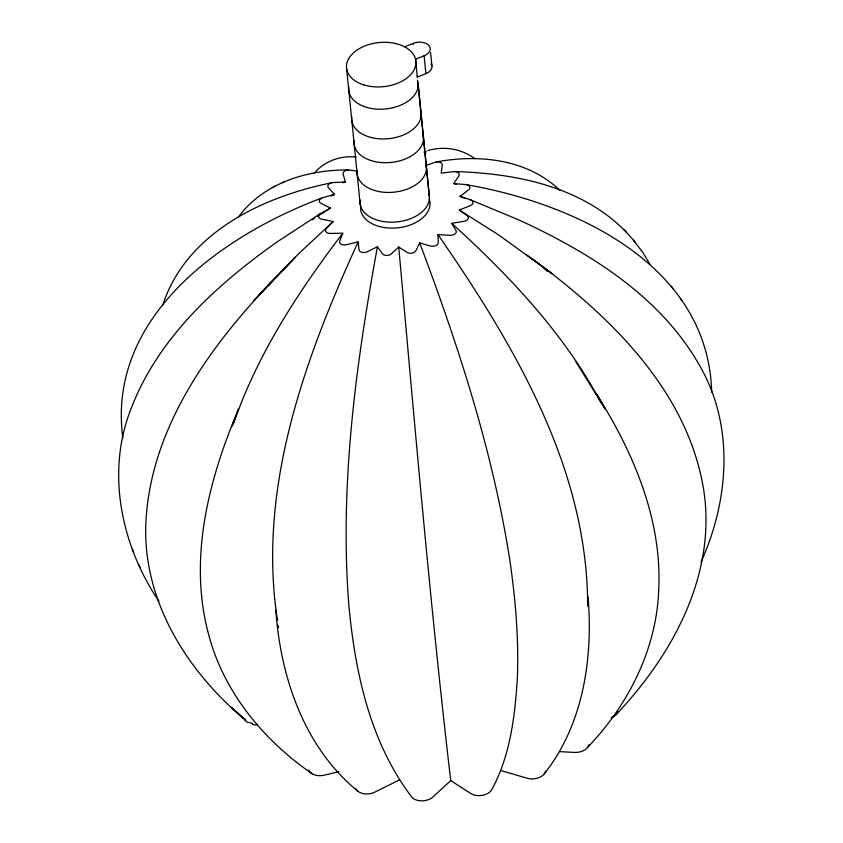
<?xml version="1.0" encoding="UTF-8"?>
<svg xmlns="http://www.w3.org/2000/svg" width="843" height="843" viewBox="0 0 843 843"><rect width="100%" height="100%" fill="white"/><g stroke="black" fill="none" stroke-linecap="round" stroke-linejoin="round"><path stroke-width="1.26" d="M587.624 606.096C587.834 468.466 513.861 344.429 438.002 234.66L450.299 235.292A5.195 3.298 -5.7 0 0 456.031 230.539L451.722 223.311L464.04 221.309A5.195 3.298 -5.7 0 0 467.222 215.755L459.351 210.033L470.352 205.618A5.195 3.298 -5.7 0 0 470.647 199.875L460.057 196.282L468.56 189.938A5.195 3.298 -5.7 0 0 465.926 184.606L453.766 183.542L458.845 175.945A5.195 3.298 -5.7 0 0 453.576 171.614L441.163 173.184L442.259 165.175A5.195 3.298 -5.7 0 0 434.925 162.309L426.442 165.344M377.432 246.714C355.872 364.408 339.56 484.483 348.76 604.326C354.987 671.745 369.771 741.671 411.489 796.698A12.455 7.924 -5.7 0 0 432.859 797.025L450.72 780.586C429.993 603.093 414.788 424.998 398.728 247.031L391.289 253.88A5.195 3.298 -5.7 0 1 382.385 253.743L377.432 246.714L367.137 251.836A5.195 3.298 -5.7 0 1 359.055 249.834L358.096 241.93L346.073 244.776A5.195 3.298 -5.7 0 1 339.676 241.13L342.806 233.216L330.351 233.469A5.195 3.298 -5.7 0 1 326.346 228.579L333.227 221.509L321.699 219.148A5.195 3.298 -5.7 0 1 320.509 213.532L330.403 208.084L321.035 203.363A5.195 3.298 -5.7 0 1 322.806 197.631L334.629 194.385L328.443 187.81A5.195 3.298 -5.7 0 1 332.974 182.594L345.451 181.898L343.122 174.195A5.195 3.298 -5.7 0 1 349.908 170.044L357.274 171.255M450.72 780.586L470.879 793.558A12.455 7.924 -5.7 0 0 491.901 789.385C510.605 754.938 515.105 714.99 517.433 676.455C518.772 636.518 515.273 596.591 509.351 557.118C492.112 449.235 458.044 344.882 419.677 242.868L430.615 246.061A5.195 3.298 -5.7 0 0 438.276 242.626L438.002 234.66M233.406 423.955C257.431 354.165 298.296 291.573 342.806 233.216M162.688 305.314C186.029 233.068 262.226 196.809 331.657 182.773M231.741 426.853L238.601 408.929C208.737 479.235 188.052 558.825 208.664 634.568C223.732 692.261 263.817 740.533 312.31 773.885M700.965 562.018C728.268 502.196 734.369 429.509 702.198 370.267C663.736 298.338 590.996 253.111 519.003 220.002L470.647 199.875M358.096 241.93C304.997 358.212 258.106 486.464 276.862 616.307L277.674 620.1M419.677 242.868L415.884 250.698A5.195 3.298 -5.7 0 1 407.127 252.436L398.728 247.031M544.114 774.095C583.356 724.453 593.124 658.436 588.066 596.907M238.421 217.136C263.385 182.773 307.737 169.601 348.612 169.949M615.59 715.149C672.387 655.475 717.024 574.188 703.589 489.34C687.34 390.309 609.868 315.883 532.491 258.991M587.845 747.151C628.267 704.959 656.486 649.268 658.71 590.237C662.303 519.646 633.272 451.859 596.064 393.439M314.291 173.068C324.439 161.224 340.698 155.175 356.136 157.104M268.401 285.703L272.847 280.993M275.524 278.169L278.19 275.345M282.647 270.635L298.675 253.68L333.227 221.509M275.566 277.705C210.803 344.798 149.843 427.728 145.797 524.409C143.004 600.753 186.83 670.849 243.669 718.542L231.382 707.34L245.756 720.396M321.878 213.785L325.071 211.646M327.2 210.223L330.403 208.084M312.3 219.781L314.46 218.358M317.695 216.208L320.92 214.069M320.509 213.532L276.947 242.025C216.841 284.649 158.769 337.242 131.54 407.506C105.565 471.543 121.107 545.4 158.948 601.344M399.614 779.817L374.914 792.104A12.455 7.924 -5.7 0 1 355.725 788.3M272.236 187.546L275.092 186.177M282.152 182.752L284.755 181.498M331.13 196.05L334.629 194.385M321.604 198.073C221.962 235.587 106.639 316.905 122.836 438.128M404.629 46.818L413.186 43.383A11.612 7.387 -5.7 0 1 428.855 45.49A11.612 7.387 -5.7 0 1 424.103 55.796L425.884 73.636L417.327 77.071A34.837 22.16 -5.7 0 0 417.074 76.165M424.103 55.796L415.546 59.231L417.327 77.071M342.964 182.689L345.451 181.898M427.77 150.581C443.576 145.797 461.5 148.716 474.767 158.61M338.77 771.756L324.334 775.17A12.455 7.924 -5.7 0 1 308.854 770.028M436.189 161.982C478.687 153.921 527.518 159.085 559.9 190.392M424.04 152.119L426.484 151.803M454.893 171.561C515.895 173.352 582.144 186.514 626.18 232.057M559.731 751.65L574.483 752.409A12.455 7.924 -5.7 0 0 588.951 744.548M256.63 724.148L257.21 724.19M467.17 184.828C575.369 203.721 708.436 265.197 711.671 392.121M252.658 723.536L249.012 722.388M453.766 183.542L456.305 184.206M500.995 770.586L527.254 778.247A12.455 7.924 -5.7 0 0 545.579 771.018M460.057 196.282L464.82 198.316M459.351 210.033L499.383 235.408L551.891 273.532L526.654 254.86M543.524 268.021L547.55 271.372M357.643 791.071C304.07 747.098 280.55 677.266 275.809 610.037M451.722 223.311C509.362 275.745 564.209 333.501 601.038 402.796M632.882 239.528L643.04 252.774L649.911 264.291M624.01 229.633L635.137 242.025M671.355 286.304L673.294 288.928M680.312 298.338L682.314 301.035M575.369 360.804L596.075 394.303M597.455 396.526L605.042 408.813M597.107 394.84L605.116 408.855M132.362 549.33L133.668 552.386M139.032 564.979L140.317 567.971M244.828 719.3L244.702 718.668M277.937 625.127L278.58 627.666M430.594 52.529L431.932 65.902M418.16 84.542L429.435 197.483M417.938 82.329L429.213 195.281M413.186 43.383L413.291 44.489M346.694 69.189L360.193 204.427M417.39 80.211A34.837 22.16 -5.7 0 1 385.588 108.958A34.837 22.16 -5.7 0 1 348.823 86.998M420.351 109.938A34.837 22.16 -5.7 0 1 388.549 138.684A34.837 22.16 -5.7 0 1 351.794 116.724M431.089 63.899A11.612 7.387 -5.7 0 1 425.884 73.636M422.722 133.71A34.837 22.16 -5.7 0 1 390.92 162.457A34.837 22.16 -5.7 0 1 354.165 140.496M425.694 163.437A34.837 22.16 -5.7 0 1 393.892 192.183A34.837 22.16 -5.7 0 1 357.137 170.223M428.655 193.163A34.837 22.16 -5.7 0 1 396.863 221.909A34.837 22.16 -5.7 0 1 360.098 199.949M429.256 199.106A34.837 22.16 -5.7 0 1 397.453 227.852A34.837 22.16 -5.7 0 1 360.688 205.892M617.729 711.755A12.455 7.924 -5.7 0 1 611.259 717.815M256.578 725.054A16.07 10.232 4.9 0 1 252.236 724.337M248.211 722.651A9.842 3.699 9.8 0 1 244.66 719.269M270.192 282.858L253.838 300.645L295.535 256.904L270.192 282.858M363.733 84.858A34.837 22.16 -5.7 0 0 415.936 62.635A34.837 22.16 -5.7 0 0 363.944 46.344A34.837 22.16 -5.7 0 0 363.733 84.858"/></g></svg>
